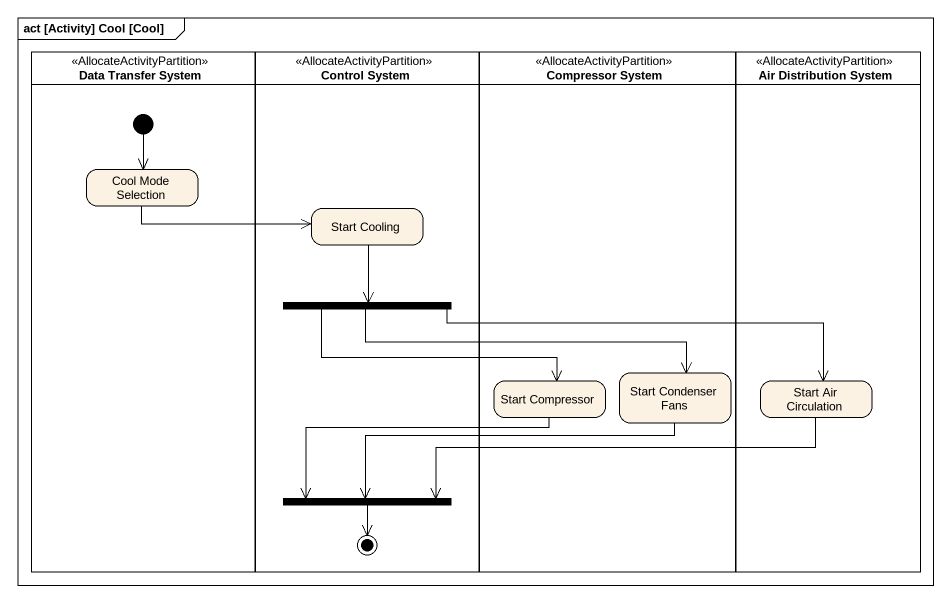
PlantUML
@startuml
mainframe act [Activity] Cool [Cool]
hide empty description
state "Data Transfer System" as Data_Transfer_System <<AllocateActivityPartition>> {
  state "Cool Mode Selection" as Cool_Mode_Selection
  [*] --> Cool_Mode_Selection
}
state "Control System" as Control_System <<AllocateActivityPartition>> {
  state "Start Cooling" as Start_Cooling
  state fork1 <<fork>>
  state fork2 <<join>>
  fork2 --> [*]
}
state "Compressor System" as Compressor_System <<AllocateActivityPartition>> {
  state "Start Compressor" as Start_Compressor
  state "Start Condenser Fans" as Start_Condenser_Fans
}
state "Air Distribution System" as Air_Distribution_System <<AllocateActivityPartition>> {
  state "Start Air Circulation" as Start_Air_Circulation
}
Cool_Mode_Selection -right-> Start_Cooling
Start_Cooling --> fork1
fork1 -right-> Start_Compressor
fork1 -right-> Start_Condenser_Fans
fork1 -right-> Start_Air_Circulation
Start_Compressor -left-> fork2
Start_Condenser_Fans -left-> fork2
Start_Air_Circulation -left-> fork2
@enduml
